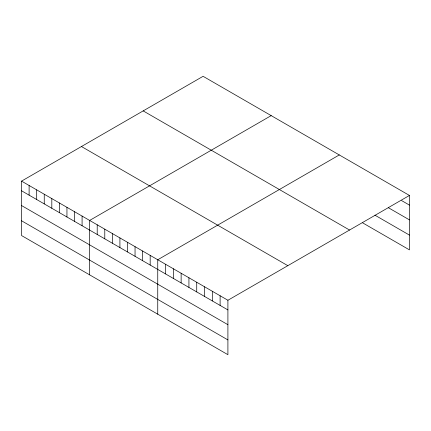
<?xml version="1.0" encoding="UTF-8"?>
<svg xmlns="http://www.w3.org/2000/svg" width="431" height="431" viewBox="0 0 431 431"><rect width="100%" height="100%" fill="white"/><g stroke="black" fill="none" stroke-linecap="round" stroke-linejoin="round"><path stroke-width="0.65" d="M21.55 181.122L227.907 300.262L227.907 354.691L21.55 235.552L21.55 181.122L203.093 76.309L409.45 195.448L409.45 249.878L362.676 222.875M271.191 115.621L89.648 220.435L89.648 274.87M339.289 154.939L157.746 259.753L157.746 314.183M227.907 300.262L409.45 195.448M401.654 200.614L409.45 205.113M388.288 207.672L409.45 219.885M374.927 215.177L409.45 235.105M143.184 110.896L349.541 230.035M81.459 146.535L287.816 265.674M21.55 190.788L227.907 309.927M21.55 205.56L227.907 324.699M21.55 220.78L227.907 339.919M220.112 295.758L220.112 305.428M212.316 291.259L212.316 300.924M204.52 286.755L204.52 296.426M196.725 282.257L196.725 291.927M188.929 277.758L188.929 287.423M181.133 273.254L181.133 282.925M173.337 268.755L173.337 278.421M165.542 264.251L165.542 273.922M150.177 255.384L150.177 265.054M142.613 251.014L142.613 260.685M135.048 246.645L135.048 256.316M127.479 242.281L127.479 251.946M119.915 237.912L119.915 247.577M112.346 233.543L112.346 243.208M104.781 229.173L104.781 238.839M97.212 224.804L97.212 234.475M82.084 216.066L82.084 225.736M74.515 211.702L74.515 221.367M66.95 207.333L66.95 216.998M59.381 202.963L59.381 212.628M51.817 198.594L51.817 208.265M44.248 194.225L44.248 203.895M36.683 189.855L36.683 199.526M29.114 185.492L29.114 195.157"/></g></svg>
